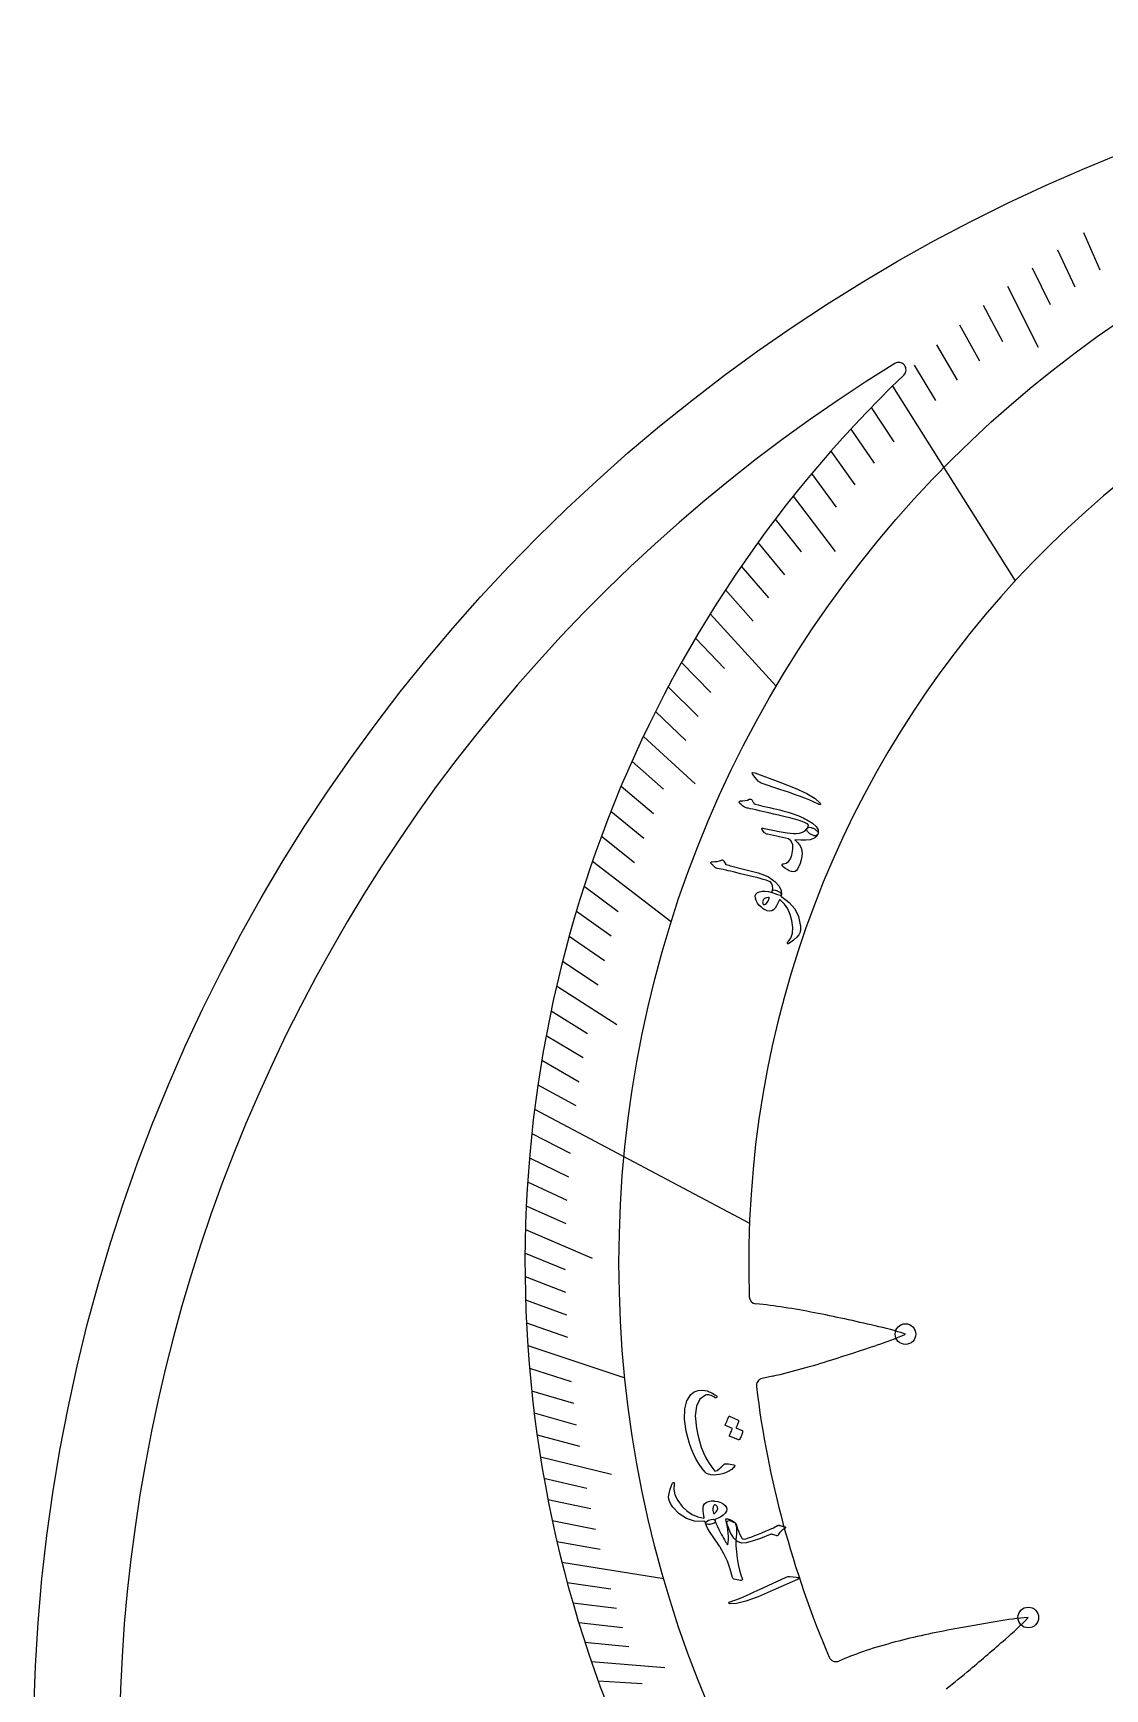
# Model space of a CAD drawing. Header units: millimetres. Extents: x -58 to 58, y -58 to 59.
# Drawn here: x -58.5 to -22.1, y 2.2 to 58.5 of the extents above; entities that cross this region are included whole.
import ezdxf

# ---------------------------------------------------------------- set-up
doc = ezdxf.new("R2010")
doc.units = ezdxf.units.MM
for name, color, linetype in [('CUT_INNER', 6, 'Continuous'), ('CUT_OUTER', 1, 'Continuous'), ('ENGRAVE', 7, 'Continuous'), ('ENGRAVE_FINE', 8, 'Continuous'), ('TEXT', 5, 'Continuous')]:
    doc.layers.add(name, color=color, linetype=linetype)

msp = doc.modelspace()

# ---------------------------------------------------------------- linework, layer by layer
at = {"layer": 'CUT_INNER'}
msp.add_lwpolyline([(-33.368, 12.867), (-33.723, 12.791)], dxfattribs=at)
for centre, radius, start, end in [((0, 16.717), 34.178, 92.3974, 181.9284), ((0, 0), 55.575, 121.7143, 268.529), ((-29.083, 47.064), 0.25, 313.7718, 121.8164), ((0, 16.717), 41.783, 133.7813, 237.2799), ((-33.909, 15.575), 0.25, 181.9336, 263.6268), ((-35.595, -1.565), 16.973, 81.1017, 84.3915), ((-37.085, -11.24), 26.762, 78.9221, 81.1545), ((-40.847, -30.513), 46.399, 77.6408, 78.9362), ((-47.013, -58.961), 75.508, 76.88842, 77.69094), ((-31.71, 5.857), 8.91, 71.2958, 78.1725), ((-32.524, 22.413), 8.907, 287.4469, 294.3342), ((-51.473, 77.477), 67.138, 287.4351, 288.78538), ((-38.199, 33.874), 21.555, 282.9511, 285.7129), ((-41.693, 46.314), 34.477, 285.7048, 287.4464), ((-33.671, 12.547), 0.25, 101.9982, 187.207), ((-0.01, 16.714), 34.168, 187.0588, 203.0768), ((-14.157, -65.613), 71.097, 99.37594, 100.65097), ((-24.09, -4.222), 8.91, 93.7959, 100.6725), ((-31.176, 10.762), 8.907, 309.9469, 316.8343), ((-23.687, -17.026), 21.58, 102.407, 105.1626), ((-20.904, -29.656), 34.512, 100.677, 102.4152), ((-27.01, -6.214), 10.26, 108.7793, 113.5965), ((-25.305, -11.055), 15.393, 105.1625, 108.9875), ((-69.756, 54.384), 67.138, 309.9351, 311.28538), ((-31.214, 3.42), 0.25, 203.0273, 292.6314), ((-48.795, 29.335), 34.477, 308.2048, 309.9464)]:
    msp.add_arc(centre, radius, start, end, dxfattribs=at)
at = {"layer": 'CUT_OUTER'}
msp.add_circle((0, 0), 58.5, dxfattribs=at)
at = {"layer": 'ENGRAVE'}
for points in [[(-29.298, 46.507), (-25.127, 39.886)], [(-35.492, 38.765), (-33.245, 36.31)], [(-39.49, 30.369), (-36.808, 28.306)], [(-41.456, 21.936), (-34.151, 18.07)], [(-41.689, 13.906), (-38.391, 12.806)], [(-40.527, 6.549), (-37.068, 5.99)]]:
    msp.add_lwpolyline(points, dxfattribs=at)
for centre, radius in [((0, 16.717), 38.589), ((-28.852, 14.297), 0.351), ((-24.679, 4.669), 0.351)]:
    msp.add_circle(centre, radius, dxfattribs=at)
at = {"layer": 'ENGRAVE_FINE'}
for points in [[(-22.804, 51.728), (-22.244, 50.459)], [(-23.685, 51.138), (-23.101, 49.878)], [(-24.547, 50.529), (-23.939, 49.278)], [(-25.39, 49.901), (-24.337, 47.831)], [(-26.213, 49.255), (-25.557, 48.024)], [(-27.015, 48.592), (-26.337, 47.371)], [(-27.797, 47.912), (-27.095, 46.703)], [(-28.558, 47.217), (-27.833, 46.019)], [(-30.016, 45.783), (-29.246, 44.609)], [(-30.713, 45.046), (-29.921, 43.884)], [(-31.388, 44.296), (-30.574, 43.147)], [(-32.041, 43.535), (-31.205, 42.399)], [(-32.672, 42.763), (-31.241, 40.891)], [(-33.28, 41.981), (-32.401, 40.872)], [(-33.867, 41.189), (-32.967, 40.094)], [(-34.431, 40.389), (-33.51, 39.309)], [(-34.973, 39.581), (-34.032, 38.515)], [(-35.99, 37.944), (-35.008, 36.909)], [(-36.465, 37.116), (-35.464, 36.097)], [(-36.919, 36.284), (-35.898, 35.281)], [(-37.35, 35.447), (-36.311, 34.461)], [(-37.76, 34.606), (-35.995, 32.988)], [(-38.148, 33.762), (-37.072, 32.81)], [(-38.515, 32.916), (-37.421, 31.981)], [(-38.861, 32.068), (-37.749, 31.151)], [(-39.186, 31.219), (-38.056, 30.319)], [(-39.774, 29.518), (-38.611, 28.655)], [(-40.038, 28.668), (-38.858, 27.824)], [(-40.281, 27.819), (-39.086, 26.993)], [(-40.505, 26.971), (-39.294, 26.165)], [(-40.71, 26.125), (-38.663, 24.811)], [(-40.896, 25.281), (-39.655, 24.514)], [(-41.063, 24.44), (-39.808, 23.692)], [(-41.212, 23.601), (-39.943, 22.874)], [(-41.343, 22.767), (-40.06, 22.06)], [(-41.552, 21.109), (-40.242, 20.444)], [(-41.63, 20.287), (-40.308, 19.642)], [(-41.693, 19.469), (-40.358, 18.846)], [(-41.738, 18.657), (-40.392, 18.055)], [(-41.768, 17.85), (-39.501, 16.881)], [(-41.782, 17.049), (-40.414, 16.491)], [(-41.781, 16.254), (-40.402, 15.717)], [(-41.764, 15.465), (-40.376, 14.95)], [(-41.734, 14.682), (-40.335, 14.19)], [(-41.63, 13.137), (-40.213, 12.69)], [(-41.557, 12.375), (-40.132, 11.951)], [(-41.471, 11.62), (-40.039, 11.219)], [(-41.373, 10.873), (-39.932, 10.494)], [(-41.261, 10.133), (-38.844, 9.539)], [(-41.138, 9.4), (-39.684, 9.068)], [(-41.002, 8.675), (-39.542, 8.367)], [(-40.855, 7.959), (-39.389, 7.673)], [(-40.697, 7.25), (-39.226, 6.988)], [(-40.347, 5.857), (-38.867, 5.642)], [(-40.157, 5.172), (-38.673, 4.981)], [(-39.956, 4.496), (-38.469, 4.329)], [(-39.746, 3.829), (-38.256, 3.685)], [(-39.526, 3.169), (-37.032, 2.969)], [(-39.297, 2.518), (-37.802, 2.423)]]:
    msp.add_lwpolyline(points, dxfattribs=at)
at = {"layer": 'TEXT'}
for points in [[(-34.008, 33.269), (-34.053, 33.332), (-34.062, 33.369), (-34.034, 33.38), (-33.969, 33.366), (-33.121, 33.047), (-32.603, 32.848), (-32.202, 32.662), (-31.917, 32.49), (-31.75, 32.334), (-31.739, 32.315), (-31.735, 32.302), (-31.738, 32.293), (-31.747, 32.289), (-31.76, 32.288), (-31.774, 32.29), (-31.791, 32.295), (-31.81, 32.303), (-31.953, 32.373), (-32.108, 32.441), (-32.275, 32.507), (-32.454, 32.569), (-32.5, 32.587), (-32.626, 32.632), (-32.831, 32.705), (-33.117, 32.805), (-33.752, 33.021), (-33.785, 33.034), (-33.814, 33.05), (-33.838, 33.069), (-33.858, 33.089)], [(-34.485, 32.332), (-34.498, 32.345), (-34.506, 32.359), (-34.508, 32.373), (-34.504, 32.387), (-34.497, 32.398), (-34.487, 32.406), (-34.473, 32.41), (-34.457, 32.412), (-34.374, 32.412), (-34.297, 32.422), (-34.225, 32.441), (-34.159, 32.471), (-34.132, 32.478), (-34.107, 32.474), (-34.085, 32.46), (-34.065, 32.436), (-34.056, 32.421), (-34.047, 32.406), (-34.038, 32.39), (-34.029, 32.375), (-34.02, 32.359), (-34.01, 32.344), (-34.001, 32.329), (-33.992, 32.314), (-33.959, 32.301), (-33.861, 32.276), (-33.698, 32.237), (-33.471, 32.187), (-33.346, 32.159), (-33.229, 32.132), (-33.12, 32.105), (-33.019, 32.08), (-32.927, 32.056), (-32.842, 32.032), (-32.766, 32.01), (-32.699, 31.988), (-32.636, 31.966), (-32.574, 31.943), (-32.512, 31.918), (-32.451, 31.892), (-32.391, 31.865), (-32.33, 31.837), (-32.27, 31.807), (-32.209, 31.775), (-32.014, 31.656), (-31.883, 31.541), (-31.817, 31.428), (-31.816, 31.319), (-31.835, 31.275), (-31.864, 31.245), (-31.904, 31.231), (-31.953, 31.232), (-32.006, 31.246), (-32.056, 31.267), (-32.102, 31.297), (-32.145, 31.335), (-32.182, 31.377), (-32.203, 31.415), (-32.208, 31.449), (-32.197, 31.478), (-32.185, 31.499), (-32.175, 31.518), (-32.166, 31.535), (-32.158, 31.55), (-32.152, 31.563), (-32.147, 31.574), (-32.145, 31.584), (-32.144, 31.593), (-32.187, 31.631), (-32.26, 31.671), (-32.364, 31.713), (-32.498, 31.757), (-32.579, 31.781), (-32.672, 31.806), (-32.778, 31.834), (-32.897, 31.864), (-33.027, 31.896), (-33.171, 31.931), (-33.327, 31.968), (-33.496, 32.008), (-33.662, 32.046), (-33.808, 32.079), (-33.934, 32.107), (-34.039, 32.13), (-34.125, 32.148), (-34.191, 32.161), (-34.236, 32.171), (-34.261, 32.175), (-34.293, 32.184), (-34.324, 32.199), (-34.356, 32.219), (-34.387, 32.245), (-34.402, 32.26), (-34.416, 32.273), (-34.429, 32.286), (-34.442, 32.297), (-34.454, 32.308), (-34.465, 32.317), (-34.475, 32.325), (-34.485, 32.332)], [(-31.814, 31.315), (-31.849, 31.251), (-31.887, 31.199), (-31.928, 31.16), (-31.974, 31.132), (-32.092, 31.095), (-32.238, 31.076), (-32.413, 31.075), (-32.617, 31.09), (-32.523, 30.998), (-32.453, 30.916), (-32.405, 30.845), (-32.381, 30.785), (-32.367, 30.626), (-32.385, 30.458), (-32.435, 30.281), (-32.518, 30.093), (-32.553, 30.045), (-32.599, 30.016), (-32.657, 30.006), (-32.725, 30.015), (-32.8, 30.04), (-32.875, 30.079), (-32.951, 30.131), (-33.029, 30.197), (-33.038, 30.208), (-33.044, 30.219), (-33.047, 30.231), (-33.045, 30.243), (-33.039, 30.257), (-33.03, 30.267), (-33.017, 30.272), (-33.002, 30.273), (-32.904, 30.293), (-32.823, 30.349), (-32.76, 30.443), (-32.712, 30.573), (-32.678, 30.768), (-32.685, 30.925), (-32.732, 31.045), (-32.822, 31.128), (-33.543, 31.278), (-33.576, 31.287), (-33.603, 31.298), (-33.625, 31.312), (-33.642, 31.329), (-33.718, 31.432), (-33.727, 31.446), (-33.733, 31.458), (-33.736, 31.468), (-33.734, 31.476), (-33.725, 31.483), (-33.709, 31.486), (-33.688, 31.485), (-33.66, 31.48), (-33.477, 31.44), (-33.306, 31.406), (-33.15, 31.377), (-33.007, 31.353), (-32.877, 31.334), (-32.761, 31.319), (-32.659, 31.31), (-32.571, 31.305), (-32.45, 31.314), (-32.347, 31.347), (-32.262, 31.402), (-32.196, 31.482), (-32.175, 31.503), (-32.146, 31.514), (-32.108, 31.516), (-32.062, 31.508), (-32.039, 31.5), (-32.016, 31.492), (-31.993, 31.483), (-31.97, 31.473), (-31.948, 31.462), (-31.926, 31.449), (-31.905, 31.434), (-31.885, 31.418), (-31.848, 31.385), (-31.825, 31.357), (-31.813, 31.333), (-31.814, 31.315)], [(-35.318, 30.148), (-35.365, 30.194), (-35.402, 30.23), (-35.43, 30.256), (-35.448, 30.272), (-35.459, 30.284), (-35.465, 30.296), (-35.468, 30.308), (-35.465, 30.32), (-35.458, 30.333), (-35.447, 30.341), (-35.433, 30.346), (-35.415, 30.347), (-35.33, 30.349), (-35.25, 30.359), (-35.175, 30.378), (-35.105, 30.405), (-35.083, 30.411), (-35.063, 30.408), (-35.044, 30.394), (-35.027, 30.37), (-34.952, 30.25), (-34.902, 30.237), (-34.853, 30.225), (-34.805, 30.212), (-34.758, 30.2), (-34.712, 30.188), (-34.666, 30.177), (-34.622, 30.166), (-34.578, 30.155), (-34.175, 30.053), (-33.862, 29.965), (-33.641, 29.891), (-33.512, 29.831), (-33.296, 29.672), (-33.15, 29.52), (-33.074, 29.373), (-33.068, 29.231), (-33.07, 29.227), (-33.071, 29.224), (-33.072, 29.221), (-33.074, 29.217), (-33.1, 29.205), (-33.15, 29.209), (-33.221, 29.229), (-33.315, 29.266), (-33.348, 29.282), (-33.37, 29.301), (-33.38, 29.323), (-33.378, 29.348), (-33.363, 29.441), (-33.367, 29.525), (-33.39, 29.6), (-33.434, 29.666), (-33.507, 29.692), (-33.59, 29.718), (-33.685, 29.746), (-33.79, 29.775), (-33.906, 29.806), (-34.031, 29.838), (-34.166, 29.871), (-34.311, 29.906), (-34.454, 29.941), (-34.581, 29.972), (-34.695, 29.999), (-34.795, 30.023), (-34.88, 30.042), (-34.95, 30.058), (-35.006, 30.072), (-35.048, 30.082), (-35.257, 30.121), (-35.277, 30.127), (-35.294, 30.134), (-35.307, 30.141), (-35.318, 30.148)], [(-33.056, 29.149), (-32.802, 28.964), (-32.613, 28.744), (-32.488, 28.491), (-32.426, 28.203), (-32.423, 28.165), (-32.421, 28.128), (-32.42, 28.091), (-32.421, 28.056), (-32.423, 28.022), (-32.427, 27.99), (-32.433, 27.959), (-32.44, 27.929), (-32.475, 27.861), (-32.546, 27.78), (-32.654, 27.685), (-32.797, 27.575), (-32.816, 27.564), (-32.832, 27.559), (-32.846, 27.561), (-32.857, 27.569), (-32.864, 27.58), (-32.865, 27.592), (-32.86, 27.604), (-32.848, 27.618), (-32.749, 27.749), (-32.693, 27.915), (-32.68, 28.116), (-32.709, 28.352), (-32.766, 28.558), (-32.852, 28.744), (-32.968, 28.91), (-33.115, 29.055), (-33.121, 29.057), (-33.127, 29.057), (-33.132, 29.055), (-33.136, 29.052), (-33.186, 28.938), (-33.236, 28.843), (-33.286, 28.769), (-33.338, 28.714), (-33.398, 28.679), (-33.469, 28.669), (-33.55, 28.683), (-33.64, 28.722), (-33.651, 28.728), (-33.663, 28.735), (-33.675, 28.742), (-33.686, 28.75), (-33.698, 28.759), (-33.711, 28.768), (-33.724, 28.777), (-33.737, 28.788), (-33.822, 28.864), (-33.886, 28.943), (-33.93, 29.024), (-33.954, 29.108), (-33.955, 29.186), (-33.932, 29.249), (-33.884, 29.296), (-33.811, 29.327), (-33.719, 29.343), (-33.619, 29.344), (-33.512, 29.33), (-33.396, 29.3), (-33.394, 29.307), (-33.392, 29.314), (-33.39, 29.32), (-33.388, 29.327), (-33.387, 29.333), (-33.385, 29.34), (-33.383, 29.346), (-33.38, 29.353), (-33.367, 29.374), (-33.345, 29.386), (-33.315, 29.39), (-33.278, 29.384), (-33.239, 29.373), (-33.2, 29.358), (-33.163, 29.338), (-33.127, 29.315), (-33.096, 29.291), (-33.076, 29.27), (-33.066, 29.251), (-33.067, 29.234), (-33.091, 29.17), (-33.085, 29.167), (-33.077, 29.163), (-33.068, 29.157), (-33.056, 29.149)], [(-33.503, 29.13), (-33.579, 29.118), (-33.639, 29.095), (-33.681, 29.061), (-33.705, 29.017), (-33.708, 28.987), (-33.705, 28.958), (-33.697, 28.931), (-33.684, 28.904), (-33.675, 28.895), (-33.663, 28.89), (-33.649, 28.889), (-33.633, 28.894), (-33.588, 28.918), (-33.548, 28.961), (-33.512, 29.024), (-33.48, 29.106), (-33.479, 29.115), (-33.482, 29.122), (-33.49, 29.127), (-33.503, 29.13)], [(-34.671, 9.784), (-34.696, 9.754), (-34.726, 9.726), (-34.758, 9.698), (-34.795, 9.672), (-34.834, 9.648), (-34.877, 9.625), (-34.923, 9.603), (-34.972, 9.582), (-35.071, 9.549), (-35.172, 9.525), (-35.274, 9.511), (-35.377, 9.507), (-35.471, 9.515), (-35.549, 9.533), (-35.612, 9.562), (-35.659, 9.601), (-35.767, 9.736), (-35.868, 9.883), (-35.962, 10.041), (-36.048, 10.21), (-36.126, 10.391), (-36.194, 10.584), (-36.254, 10.788), (-36.305, 11.003), (-36.363, 11.412), (-36.354, 11.755), (-36.281, 12.031), (-36.144, 12.24), (-36.028, 12.332), (-35.898, 12.384), (-35.752, 12.395), (-35.593, 12.367), (-35.558, 12.355), (-35.521, 12.341), (-35.484, 12.325), (-35.446, 12.306), (-35.407, 12.285), (-35.367, 12.261), (-35.326, 12.236), (-35.283, 12.207), (-35.271, 12.198), (-35.263, 12.187), (-35.259, 12.175), (-35.259, 12.163), (-35.261, 12.154), (-35.266, 12.146), (-35.274, 12.14), (-35.285, 12.134), (-35.296, 12.13), (-35.306, 12.13), (-35.316, 12.133), (-35.327, 12.14), (-35.368, 12.166), (-35.41, 12.188), (-35.453, 12.208), (-35.497, 12.224), (-35.538, 12.234), (-35.578, 12.237), (-35.614, 12.234), (-35.649, 12.224), (-35.841, 12.083), (-35.957, 11.849), (-35.996, 11.52), (-35.955, 11.099), (-35.91, 10.871), (-35.854, 10.656), (-35.79, 10.454), (-35.715, 10.265), (-35.632, 10.088), (-35.54, 9.925), (-35.438, 9.775), (-35.328, 9.637), (-35.257, 9.667), (-35.181, 9.717), (-35.101, 9.788), (-35.016, 9.878), (-35.007, 9.883), (-34.989, 9.886), (-34.963, 9.887), (-34.928, 9.888), (-34.924, 9.887), (-34.921, 9.887), (-34.918, 9.887), (-34.916, 9.887), (-34.868, 9.884), (-34.813, 9.877), (-34.752, 9.866), (-34.684, 9.851), (-34.663, 9.843), (-34.653, 9.829), (-34.656, 9.809), (-34.671, 9.784)], [(-34.399, 11.021), (-34.394, 11.018), (-34.39, 11.012), (-34.388, 11.004), (-34.387, 10.995), (-34.395, 10.958), (-34.404, 10.922), (-34.415, 10.887), (-34.427, 10.852), (-34.441, 10.819), (-34.456, 10.785), (-34.474, 10.752), (-34.494, 10.72), (-34.5, 10.713), (-34.508, 10.709), (-34.516, 10.708), (-34.526, 10.71), (-34.831, 10.833), (-34.835, 10.837), (-34.836, 10.844), (-34.834, 10.854), (-34.829, 10.866), (-34.823, 10.875), (-34.816, 10.889), (-34.807, 10.909), (-34.797, 10.934), (-34.785, 10.964), (-34.77, 11), (-34.754, 11.042), (-34.735, 11.09), (-34.971, 11.191), (-34.978, 11.196), (-34.981, 11.204), (-34.98, 11.214), (-34.973, 11.227), (-34.967, 11.238), (-34.959, 11.256), (-34.948, 11.28), (-34.934, 11.31), (-34.917, 11.347), (-34.898, 11.391), (-34.876, 11.443), (-34.851, 11.501), (-34.846, 11.507), (-34.841, 11.511), (-34.836, 11.511), (-34.83, 11.508), (-34.538, 11.375), (-34.533, 11.371), (-34.529, 11.365), (-34.527, 11.357), (-34.526, 11.348), (-34.532, 11.317), (-34.538, 11.286), (-34.547, 11.256), (-34.558, 11.227), (-34.569, 11.198), (-34.583, 11.171), (-34.597, 11.143), (-34.613, 11.117)], [(-35.702, 7.932), (-36.017, 7.946), (-36.298, 8.032), (-36.546, 8.19), (-36.758, 8.421), (-36.782, 8.455), (-36.804, 8.489), (-36.824, 8.522), (-36.843, 8.556), (-36.86, 8.589), (-36.874, 8.622), (-36.886, 8.654), (-36.896, 8.686), (-36.903, 8.77), (-36.885, 8.886), (-36.844, 9.034), (-36.778, 9.214), (-36.767, 9.234), (-36.756, 9.247), (-36.743, 9.253), (-36.729, 9.251), (-36.718, 9.244), (-36.711, 9.234), (-36.709, 9.219), (-36.711, 9.2), (-36.729, 9.024), (-36.689, 8.838), (-36.592, 8.644), (-36.439, 8.442), (-36.277, 8.287), (-36.1, 8.169), (-35.91, 8.089), (-35.707, 8.047), (-35.7, 8.049), (-35.696, 8.052), (-35.693, 8.057), (-35.692, 8.062), (-35.715, 8.189), (-35.726, 8.3), (-35.725, 8.393), (-35.712, 8.469), (-35.68, 8.533), (-35.627, 8.581), (-35.551, 8.612), (-35.454, 8.628), (-35.441, 8.629), (-35.428, 8.629), (-35.414, 8.629), (-35.4, 8.629), (-35.385, 8.628), (-35.37, 8.627), (-35.353, 8.626), (-35.336, 8.624), (-35.224, 8.605), (-35.127, 8.574), (-35.046, 8.53), (-34.98, 8.473), (-34.936, 8.409), (-34.921, 8.344), (-34.935, 8.279), (-34.978, 8.212), (-35.045, 8.147), (-35.126, 8.09), (-35.223, 8.041), (-35.335, 7.999), (-35.334, 7.992), (-35.331, 7.986), (-35.329, 7.979), (-35.327, 7.973), (-35.325, 7.966), (-35.322, 7.96), (-35.32, 7.953), (-35.318, 7.946), (-35.317, 7.92), (-35.328, 7.898), (-35.35, 7.878), (-35.384, 7.861), (-35.423, 7.847), (-35.463, 7.838), (-35.505, 7.833), (-35.548, 7.831), (-35.587, 7.834), (-35.615, 7.84), (-35.634, 7.851), (-35.643, 7.865), (-35.66, 7.935), (-35.667, 7.934), (-35.676, 7.933), (-35.688, 7.932), (-35.702, 7.932)], [(-35.343, 8.204), (-35.287, 8.257), (-35.251, 8.31), (-35.234, 8.361), (-35.238, 8.412), (-35.252, 8.439), (-35.27, 8.462), (-35.292, 8.481), (-35.318, 8.495), (-35.331, 8.499), (-35.343, 8.497), (-35.355, 8.49), (-35.367, 8.477), (-35.39, 8.432), (-35.4, 8.373), (-35.395, 8.299), (-35.376, 8.211), (-35.372, 8.203), (-35.365, 8.199), (-35.356, 8.199), (-35.343, 8.204)], [(-34.599, 7.5), (-34.609, 7.406), (-34.615, 7.31), (-34.617, 7.21), (-34.615, 7.108), (-34.609, 7.003), (-34.6, 6.897), (-34.588, 6.788), (-34.573, 6.677), (-34.537, 6.465), (-34.496, 6.279), (-34.45, 6.12), (-34.4, 5.988), (-34.395, 5.974), (-34.395, 5.961), (-34.399, 5.949), (-34.408, 5.939), (-34.419, 5.932), (-34.432, 5.927), (-34.446, 5.925), (-34.462, 5.926), (-34.681, 5.974), (-34.699, 5.98), (-34.713, 5.991), (-34.722, 6.006), (-34.727, 6.026), (-34.809, 6.311), (-34.906, 6.578), (-35.02, 6.827), (-35.151, 7.06), (-35.159, 7.073), (-35.173, 7.094), (-35.193, 7.125), (-35.22, 7.165), (-35.253, 7.213), (-35.293, 7.27), (-35.339, 7.337), (-35.391, 7.412), (-35.489, 7.56), (-35.564, 7.685), (-35.616, 7.788), (-35.644, 7.869), (-35.642, 7.892), (-35.624, 7.917), (-35.59, 7.943), (-35.541, 7.972), (-35.457, 8.002), (-35.392, 8.007), (-35.347, 7.989), (-35.322, 7.945), (-35.297, 7.876), (-35.254, 7.779), (-35.192, 7.656), (-35.111, 7.505), (-35.069, 7.429), (-35.033, 7.363), (-35.001, 7.307), (-34.975, 7.26), (-34.954, 7.222), (-34.938, 7.194), (-34.927, 7.177), (-34.922, 7.169), (-34.919, 7.166), (-34.917, 7.163), (-34.915, 7.161), (-34.913, 7.16), (-34.912, 7.158), (-34.911, 7.156), (-34.91, 7.155), (-34.91, 7.153), (-34.901, 7.143), (-34.895, 7.141), (-34.89, 7.145), (-34.887, 7.155), (-34.88, 7.201), (-34.874, 7.248), (-34.87, 7.297), (-34.869, 7.348), (-34.87, 7.4), (-34.871, 7.455), (-34.875, 7.511), (-34.88, 7.569), (-34.886, 7.626), (-34.894, 7.682), (-34.902, 7.737), (-34.911, 7.791), (-34.922, 7.844), (-34.934, 7.894), (-34.947, 7.943), (-34.961, 7.989), (-34.963, 8.002), (-34.96, 8.011), (-34.953, 8.018), (-34.943, 8.021), (-34.922, 8.019), (-34.901, 8.017), (-34.88, 8.013), (-34.859, 8.007), (-34.839, 8.001), (-34.817, 7.993), (-34.795, 7.985), (-34.772, 7.976), (-34.728, 7.955), (-34.692, 7.932), (-34.664, 7.907), (-34.645, 7.88), (-34.615, 7.807), (-34.598, 7.719), (-34.593, 7.617), (-34.599, 7.5)], [(-34.282, 7.34), (-34.182, 7.376), (-34.077, 7.414), (-33.967, 7.456), (-33.852, 7.5), (-33.732, 7.548), (-33.607, 7.599), (-33.475, 7.653), (-33.338, 7.711), (-33.203, 7.791), (-33.184, 7.797), (-33.165, 7.8), (-33.147, 7.8), (-33.129, 7.797), (-33.119, 7.795), (-33.106, 7.792), (-33.09, 7.787), (-33.071, 7.782), (-33.048, 7.775), (-33.023, 7.768), (-32.993, 7.76), (-32.96, 7.752), (-32.949, 7.749), (-32.941, 7.744), (-32.934, 7.737), (-32.931, 7.728), (-32.93, 7.719), (-32.934, 7.711), (-32.941, 7.704), (-32.952, 7.696), (-33.016, 7.654), (-33.075, 7.603), (-33.129, 7.543), (-33.177, 7.474), (-33.192, 7.456), (-33.208, 7.447), (-33.227, 7.445), (-33.247, 7.451), (-33.37, 7.494), (-33.384, 7.496), (-33.402, 7.495), (-33.423, 7.491), (-33.447, 7.484), (-33.784, 7.349), (-34.059, 7.257), (-34.271, 7.207), (-34.422, 7.199), (-34.56, 7.248), (-34.686, 7.364), (-34.799, 7.548), (-34.898, 7.8), (-34.918, 7.898), (-34.899, 7.954), (-34.844, 7.966), (-34.751, 7.936), (-34.738, 7.93), (-34.725, 7.924), (-34.713, 7.919), (-34.701, 7.913), (-34.689, 7.908), (-34.678, 7.902), (-34.667, 7.897), (-34.656, 7.892), (-34.634, 7.879), (-34.617, 7.861), (-34.603, 7.838), (-34.593, 7.811), (-34.556, 7.685), (-34.519, 7.576), (-34.48, 7.483), (-34.441, 7.406), (-34.411, 7.365), (-34.374, 7.34), (-34.331, 7.332), (-34.282, 7.34)], [(-32.555, 6.043), (-32.48, 6.033), (-32.449, 6.015), (-32.462, 5.989), (-32.519, 5.956), (-33.349, 5.594), (-33.858, 5.372), (-34.273, 5.221), (-34.596, 5.142), (-34.825, 5.137), (-34.846, 5.143), (-34.859, 5.151), (-34.863, 5.159), (-34.859, 5.169), (-34.851, 5.179), (-34.839, 5.188), (-34.824, 5.196), (-34.805, 5.203), (-34.654, 5.253), (-34.495, 5.313), (-34.33, 5.384), (-34.158, 5.463), (-34.113, 5.484), (-33.991, 5.539), (-33.793, 5.629), (-33.518, 5.754), (-32.909, 6.035), (-32.876, 6.048), (-32.844, 6.056), (-32.814, 6.06), (-32.785, 6.06)]]:
    msp.add_lwpolyline(points, close=True, dxfattribs=at)

doc.saveas('drawing.dxf')
